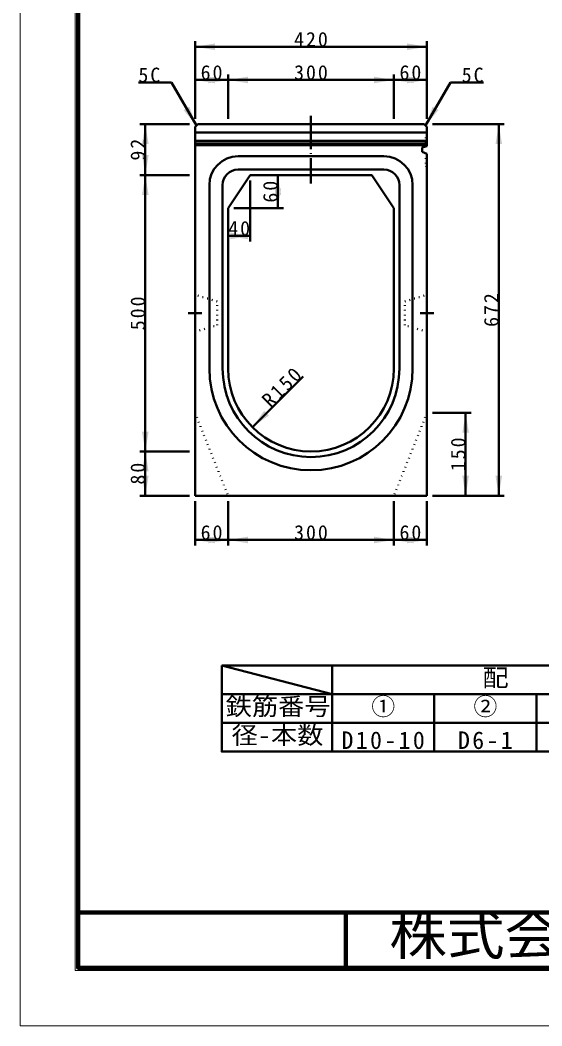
# Model space of a CAD drawing. Units: millimetres, scale not verified. Extents: x -2102 to 2102, y -1485 to 1485.
# Drawn here: x -2102 to -1158, y -1485 to 334 of the extents above; entities that cross this region are included whole.
import ezdxf
from ezdxf.enums import TextEntityAlignment as Align

# ---------------------------------------------------------------- set-up
doc = ezdxf.new("R2010")
doc.units = ezdxf.units.MM
doc.header["$LTSCALE"] = 5
doc.linetypes.add('DOTTED', pattern=[1.75, 0.25, -1.5])
doc.linetypes.add('LONG_DASHED_DOTTED', pattern=[15.25, 12, -1.5, 0.25, -1.5])
doc.layers.add('0-0_V-nasSTD', color=7, linetype='Continuous', lineweight=35)
doc.layers.add('0-1_0', color=7, linetype='Continuous', lineweight=50)
doc.styles.add('ＭＳ ゴシック', font='')
doc.styles.get('ＭＳ ゴシック').set_extended_font_data('MS Gothic')

msp = doc.modelspace()

# ---------------------------------------------------------------- linework, layer by layer
at = {"layer": '0-0_V-nasSTD', "lineweight": 50}
for p, q in [((-1737.5, -833), (-1537.5, -885)), ((-1352.5, -833), (-1537.5, -833)), ((-1167.5, -833), (-1352.5, -833)), ((-982.5, -833), (-1167.5, -833)), ((-1737.5, -885), (-1737.5, -937)), ((-1537.5, -885), (-1352.5, -885)), ((-1352.5, -885), (-1167.5, -885)), ((-1167.5, -885), (-982.5, -885))]:
    msp.add_line(p, q, dxfattribs=at)
at = {"layer": '0-0_V-nasSTD', "lineweight": 100}
msp.add_line((-1512.5, -1280), (-1512.5, -1380), dxfattribs=at)
at = {"layer": '0-0_V-nasSTD', "lineweight": 18}
for points in [[(-2102.5, -1485), (-2102.5, 1485), (2102.5, 1485), (2102.5, -1485)], [(-2002.5, -1385), (-2002.5, 1385), (2002.5, 1385), (2002.5, -1385)]]:
    msp.add_lwpolyline(points, close=True, dxfattribs=at)
at = {"layer": '0-0_V-nasSTD', "lineweight": 100}
msp.add_lwpolyline([(-1997.5, 1380), (-1997.5, -1380), (1997.5, -1380), (1997.5, 1380)], close=True, dxfattribs=at)
at = {"layer": '0-0_V-nasSTD', "lineweight": 50}
for points in [[(-1737.5, -833), (-1737.5, -885), (-1572.5, -885)], [(-1537.5, -885), (-1537.5, -833), (-1737.5, -833)], [(-1537.5, -937), (-1537.5, -885), (-1737.5, -885)], [(-1537.5, -885), (-1537.5, -937), (-1352.5, -937), (-1352.5, -885), (-1352.5, -937), (-1167.5, -937), (-1167.5, -885), (-1167.5, -937), (-982.5, -937), (-982.5, -885), (-982.5, -937)], [(-1537.5, -937), (-1537.5, -989), (-1352.5, -989), (-1352.5, -937), (-1352.5, -989), (-1167.5, -989), (-1167.5, -937), (-1167.5, -989), (-982.5, -989), (-982.5, -937), (-982.5, -989)]]:
    msp.add_lwpolyline(points, dxfattribs=at)
msp.add_lwpolyline([(-1737.5, -937), (-1737.5, -989), (-1537.5, -989), (-1537.5, -937)], close=True, dxfattribs=at)
at = {"layer": '0-0_V-nasSTD'}
for points in [[(-1785.79, 285.892), (-1749.79, 279.892), (-1749.79, 291.892)], [(-1401.79, 279.892), (-1401.79, 291.892), (-1365.79, 285.892)], [(-1785.79, 225.892), (-1749.79, 219.892), (-1749.79, 231.892)], [(-1761.79, 219.892), (-1761.79, 231.892), (-1725.79, 225.892)], [(-1725.79, 225.892), (-1689.79, 219.892), (-1689.79, 231.892)], [(-1461.79, 219.892), (-1461.79, 231.892), (-1425.79, 225.892)], [(-1425.79, 225.892), (-1389.79, 219.892), (-1389.79, 231.892)], [(-1401.79, 219.892), (-1401.79, 231.892), (-1365.79, 225.892)], [(-1806.486, 171.569), (-1796.094, 177.569), (-1783.29, 143.392)], [(-1368.29, 143.392), (-1355.486, 177.569), (-1345.094, 171.569)], [(-1881.79, 109.892), (-1875.79, 145.892), (-1869.79, 109.892)], [(-1241.79, 109.892), (-1235.79, 145.892), (-1229.79, 109.892)], [(-1881.79, 89.892), (-1875.79, 53.892), (-1869.79, 89.892)], [(-1881.79, 17.892), (-1875.79, 53.892), (-1869.79, 17.892)], [(-1641.79, 17.892), (-1635.79, 53.892), (-1629.79, 17.892)], [(-1641.79, 29.892), (-1635.79, -6.108), (-1629.79, 29.892)], [(-1725.79, -56.108), (-1689.79, -62.108), (-1689.79, -50.108)], [(-1721.79, -62.108), (-1721.79, -50.108), (-1685.79, -56.108)], [(-1681.856, -402.174), (-1660.643, -372.476), (-1652.158, -380.961)], [(-1301.79, -412.108), (-1295.79, -376.108), (-1289.79, -412.108)], [(-1881.79, -410.108), (-1875.79, -446.108), (-1869.79, -410.108)], [(-1881.79, -482.108), (-1875.79, -446.108), (-1869.79, -482.108)], [(-1881.79, -490.108), (-1875.79, -526.108), (-1869.79, -490.108)], [(-1301.79, -490.108), (-1295.79, -526.108), (-1289.79, -490.108)], [(-1241.79, -490.108), (-1235.79, -526.108), (-1229.79, -490.108)], [(-1785.79, -606.108), (-1749.79, -612.108), (-1749.79, -600.108)], [(-1761.79, -612.108), (-1761.79, -600.108), (-1725.79, -606.108)], [(-1725.79, -606.108), (-1689.79, -612.108), (-1689.79, -600.108)], [(-1461.79, -612.108), (-1461.79, -600.108), (-1425.79, -606.108)], [(-1425.79, -606.108), (-1389.79, -612.108), (-1389.79, -600.108)], [(-1401.79, -612.108), (-1401.79, -600.108), (-1365.79, -606.108)]]:
    msp.add_solid(points, dxfattribs=at)
at = {"layer": '0-1_0'}
for p, q in [((-1785.79, 155.892), (-1785.79, 295.892)), ((-1365.79, 155.892), (-1365.79, 295.892)), ((-1785.79, 285.892), (-1365.79, 285.892)), ((-1828.29, 221.334), (-1888.29, 221.334)), ((-1828.29, 221.334), (-1783.29, 143.392)), ((-1725.79, 155.892), (-1725.79, 235.892)), ((-1425.79, 155.892), (-1425.79, 235.892)), ((-1323.29, 221.334), (-1368.29, 143.392)), ((-1323.29, 221.334), (-1263.29, 221.334)), ((-1795.79, 145.892), (-1885.79, 145.892)), ((-1875.79, 53.892), (-1875.79, 145.892)), ((-1780.79, 145.892), (-1785.79, 140.892)), ((-1780.79, 145.892), (-1370.79, 145.892)), ((-1370.79, 145.892), (-1365.79, 140.892)), ((-1355.79, 145.892), (-1225.79, 145.892)), ((-1235.79, -526.108), (-1235.79, 145.892)), ((-1785.79, -526.108), (-1785.79, 140.892)), ((-1785.79, 130.892), (-1365.79, 130.892)), ((-1365.79, 140.892), (-1365.79, 105.907)), ((-1785.79, 115.892), (-1365.79, 115.892)), ((-1785.79, 110.892), (-1365.79, 110.892)), ((-1785.79, 107.892), (-1365.79, 107.892)), ((-1374.79, 103.892), (-1365.79, 105.907)), ((-1374.79, 95.892), (-1374.79, 103.892)), ((-1374.79, 95.892), (-1365.79, 92.534)), ((-1365.79, -526.108), (-1365.79, 92.534)), ((-1443.79, 87.892), (-1707.79, 87.892)), ((-1443.79, 63.892), (-1707.79, 63.892)), ((-1795.79, 53.892), (-1885.79, 53.892)), ((-1685.79, 53.892), (-1725.79, -6.108)), ((-1685.79, 53.892), (-1465.79, 53.892)), ((-1685.79, 43.892), (-1685.79, -66.108)), ((-1635.79, -6.108), (-1635.79, 53.892)), ((-1465.79, 53.892), (-1425.79, -6.108)), ((-1759.79, 35.892), (-1759.79, -296.108)), ((-1735.79, 35.892), (-1735.79, -296.108)), ((-1415.79, -296.108), (-1415.79, 35.892)), ((-1391.79, -296.108), (-1391.79, 35.892)), ((-1725.79, -6.108), (-1725.79, -296.108)), ((-1715.79, -6.108), (-1625.79, -6.108)), ((-1425.79, -6.108), (-1425.79, -296.108)), ((-1725.79, -56.108), (-1685.79, -56.108)), ((-1681.856, -402.174), (-1589.932, -310.25)), ((-1355.79, -376.108), (-1285.79, -376.108)), ((-1295.79, -526.108), (-1295.79, -376.108)), ((-1795.79, -446.108), (-1885.79, -446.108)), ((-1795.79, -526.108), (-1885.79, -526.108)), ((-1785.79, -526.108), (-1365.79, -526.108)), ((-1355.79, -526.108), (-1225.79, -526.108)), ((-1785.79, -536.108), (-1785.79, -616.108)), ((-1725.79, -536.108), (-1725.79, -616.108)), ((-1425.79, -536.108), (-1425.79, -616.108)), ((-1365.79, -536.108), (-1365.79, -616.108))]:
    msp.add_line(p, q, dxfattribs=at)
at = {"layer": '0-1_0', "linetype": 'LONG_DASHED_DOTTED'}
for p, q in [((-1575.79, 160.892), (-1575.79, 38.892)), ((-1773.29, -196.108), (-1798.29, -196.108)), ((-1378.29, -196.108), (-1353.29, -196.108))]:
    msp.add_line(p, q, dxfattribs=at)
at = {"layer": '0-1_0', "linetype": 'DOTTED'}
for p, q in [((-1368.09, 130.892), (-1365.79, 133.192)), ((-1368.09, 130.892), (-1368.09, 105.392)), ((-1785.79, -376.108), (-1725.79, -526.108)), ((-1365.79, -376.108), (-1425.79, -526.108))]:
    msp.add_line(p, q, dxfattribs=at)
at = {"layer": '0-1_0', "lineweight": 100}
msp.add_line((-1997.5, -1280), (1997.5, -1280), dxfattribs=at)
at = {"layer": '0-1_0'}
for points in [[(-1785.79, 225.892), (-1725.79, 225.892), (-1425.79, 225.892), (-1365.79, 225.892)], [(-1875.79, -526.108), (-1875.79, -446.108), (-1875.79, 53.892)], [(-1785.79, -606.108), (-1725.79, -606.108), (-1425.79, -606.108), (-1365.79, -606.108)]]:
    msp.add_lwpolyline(points, dxfattribs=at)
at = {"layer": '0-1_0', "linetype": 'DOTTED'}
msp.add_lwpolyline([(-1368.09, 93.392), (-1368.09, 70.892), (-1365.79, 68.592)], dxfattribs=at)
for points in [[(-1745.79, -174.608), (-1785.79, -162.608), (-1785.79, -229.608), (-1745.79, -217.608)], [(-1405.79, -174.608), (-1365.79, -162.608), (-1365.79, -229.608), (-1405.79, -217.608)]]:
    msp.add_lwpolyline(points, close=True, dxfattribs=at)
at = {"layer": '0-1_0'}
for centre, radius, start, end in [((-1707.79, 35.892), 52, 90, 180), ((-1443.79, 35.892), 52, 0, 90), ((-1707.79, 35.892), 28, 90, 180), ((-1443.79, 35.892), 28, 0, 90), ((-1575.79, -296.108), 184, 180, 270), ((-1575.79, -296.108), 160, 180, 270), ((-1575.79, -296.108), 150, 180, 270), ((-1575.79, -296.108), 150, 270, 0), ((-1575.79, -296.108), 184, 270, 0), ((-1575.79, -296.108), 160, 270, 0)]:
    msp.add_arc(centre, radius, start, end, dxfattribs=at)

# ---------------------------------------------------------------- texts
at = {"layer": '0-0_V-nasSTD', "style": 'ＭＳ ゴシック', "width": 1.1}
for s, height, p in [('配\u3000\u3000\u3000\u3000\u3000\u3000\u3000\u3000\u3000\u3000筋', 31.67, (-1265.46, -880.6)), ('鉄筋番号', 31.67, (-1730.38, -932.6)), ('径-本数', 31.67, (-1719.58, -984.6)), ('株式会社船生コンクリート工業', 69.65, (-1434.221, -1377.45))]:
    msp.add_text(s, height=height, dxfattribs=at).set_placement(p, align=Align.BOTTOM_LEFT)
at = {"layer": '0-0_V-nasSTD', "style": 'ＭＳ ゴシック'}
for s, p in [('①', (-1466.6, -932.6)), ('②', (-1281.6, -932.6))]:
    msp.add_text(s, height=31.67, dxfattribs=at).set_placement(p, align=Align.BOTTOM_LEFT)
at = {"layer": '0-0_V-nasSTD', "attachment_point": 7, "style": 'ＭＳ ゴシック'}
for s, insert, char_height in [('\\T1.2;420', (-1606.39, 285.892), 26.39), ('\\T1.2;5C', (-1888.29, 221.334), 26.39), ('\\T1.2;60', (-1775.59, 225.892), 26.39), ('\\T1.2;300', (-1606.39, 225.892), 26.39), ('\\T1.2;60', (-1415.59, 225.892), 26.39), ('\\T1.2;5C', (-1302.89, 221.334), 26.39), ('\\T1.2;40', (-1725.59, -56.108), 26.39), ('\\T1.2;60', (-1775.59, -606.108), 26.39), ('\\T1.2;300', (-1606.39, -606.108), 26.39), ('\\T1.2;60', (-1415.59, -606.108), 26.39), ('\\T1.2;D10-10', (-1520.6, -984.6), 31.67), ('\\T1.2;D6-1', (-1309.68, -984.6), 31.67)]:
    msp.add_mtext(s, dxfattribs=dict(at, insert=insert, char_height=char_height))
at = {"layer": '0-0_V-nasSTD', "char_height": 26.39, "attachment_point": 7, "style": 'ＭＳ ゴシック'}
for s, insert, rotation in [('\\T1.2;92', (-1875.79, 80.092), 90), ('\\T1.2;60', (-1635.79, 4.092), 90), ('\\T1.2;672', (-1235.79, -220.708), 90), ('\\T1.2;500', (-1875.79, -226.708), 90), ('\\T1.2;R150', (-1648.481, -368.799), 45), ('\\T1.2;150', (-1295.79, -481.708), 90), ('\\T1.2;80', (-1875.79, -505.908), 90)]:
    msp.add_mtext(s, dxfattribs=dict(at, insert=insert, rotation=rotation))

doc.saveas('drawing.dxf')
